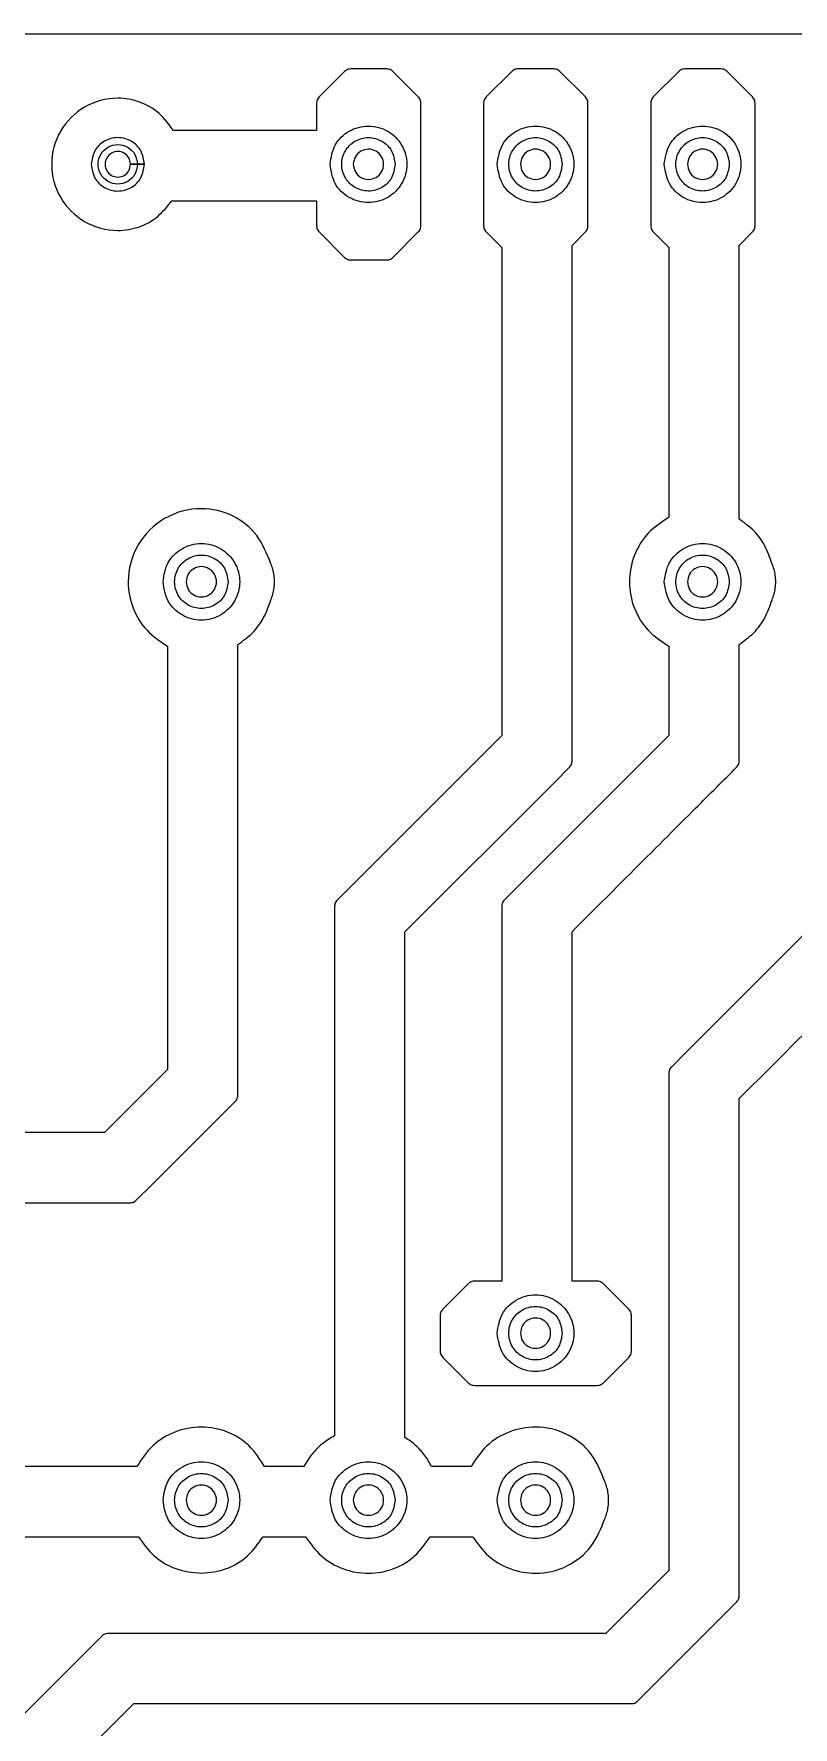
# Model space of a CAD drawing. Extents: x 3 to 107, y 3 to 87.
# Drawn here: x 82.5 to 94.04, y 34.76 to 60.51 of the extents above; entities that cross this region are included whole.
import ezdxf

# ---------------------------------------------------------------- set-up
doc = ezdxf.new("R2010")
doc.units = 0
doc.layers.add('ScottBernardi_VCdelay_PCB', color=7, linetype='CONTINUOUS')

msp = doc.modelspace()

# ---------------------------------------------------------------- linework, layer by layer
at = {"layer": 'ScottBernardi_VCdelay_PCB', "color": 7}
for points in [[(76.915786, 59.555239), (76.712939, 59.757733), (76.712939, 60.514089), (94.694375, 60.514089), (94.694375, 59.790542), (94.458719, 59.555239)], [(87.225011, 59.941883), (86.838014, 59.555239)], [(87.865656, 59.980689), (87.31885, 59.980689)], [(88.346139, 59.555239), (87.959494, 59.941883)], [(89.765717, 59.941883), (89.378367, 59.555239)], [(90.406008, 59.980689), (89.859203, 59.980689)], [(90.886492, 59.555239), (90.499142, 59.941883)], [(92.305364, 59.941883), (91.918719, 59.555239)], [(92.946361, 59.980689), (92.399203, 59.980689)], [(93.426844, 59.555239), (93.039494, 59.941883)], [(86.799561, 59.4614), (86.799561, 59.042653), (84.621864, 59.042653)], [(88.384944, 57.593794), (88.384944, 59.4614)], [(89.339561, 59.4614), (89.339561, 57.593794)], [(90.925297, 57.593794), (90.925297, 59.4614)], [(91.879914, 59.4614), (91.879914, 57.593794)], [(93.465297, 57.593794), (93.465297, 59.4614)], [(84.183714, 58.529714), (83.972047, 58.529714), (84.183714, 58.529714)], [(84.597875, 57.974089), (86.799561, 57.974089), (86.799561, 57.593794)], [(86.838014, 57.500308), (87.225011, 57.113311)], [(89.378367, 57.500308), (89.614022, 57.264653), (89.614022, 49.839739), (87.113181, 47.338544)], [(87.959494, 57.113311), (88.346139, 57.500308)], [(90.683292, 49.452036), (90.683292, 57.297108), (90.886492, 57.500308)], [(91.918719, 57.500308), (92.154375, 57.264653), (92.154375, 53.160083)], [(93.223292, 53.133272), (93.223292, 57.296756), (93.426844, 57.500308)], [(87.31885, 57.074506), (87.865656, 57.074506)], [(94.694375, 53.595058), (94.694375, 47.299739), (92.428483, 45.0342), (92.192828, 44.798544)], [(84.534375, 51.198992), (84.534375, 44.760092), (83.577289, 43.803006), (78.552322, 43.803006)], [(85.602939, 44.372036), (85.602939, 51.22545)], [(92.154375, 51.198992), (92.154375, 49.839739), (89.652828, 47.338544)], [(93.223292, 49.452036), (93.223292, 51.225803)], [(88.142939, 39.163625), (88.142939, 46.857356), (90.408831, 49.122894), (90.644486, 49.35855)], [(93.1545, 49.328564), (93.184486, 49.35855)], [(87.074375, 47.245058), (87.074375, 39.190083)], [(89.614022, 47.245058), (89.614022, 41.540994), (89.198803, 41.540994)], [(91.066408, 41.540994), (90.683292, 41.540994), (90.683292, 46.857003)], [(92.154375, 44.705058), (92.154375, 37.139739), (91.197289, 36.183006), (83.631969, 36.183006)], [(93.223292, 36.752036), (93.223292, 44.317356)], [(84.058831, 42.772894), (84.294486, 43.00855), (85.564486, 44.278197)], [(75.645433, 39.235592), (75.543481, 39.337544), (78.940025, 42.734089), (83.965344, 42.734089), (83.965344, 42.734089)], [(89.105317, 41.502189), (88.717967, 41.115544)], [(91.546892, 41.115544), (91.159542, 41.502189)], [(88.679161, 41.022058), (88.679161, 40.4749)], [(91.585697, 40.4749), (91.585697, 41.022058)], [(88.717967, 40.381061), (89.105317, 39.994417)], [(91.159542, 39.994417), (91.546892, 40.381061)], [(89.198803, 39.955258), (91.066408, 39.955258)], [(84.067297, 38.722653), (80.928633, 38.722653)], [(86.607297, 38.722653), (86.008986, 38.722653)], [(89.147297, 38.722653), (88.548986, 38.722653)], [(80.906056, 37.654089), (84.089875, 37.654089)], [(85.986056, 37.654089), (86.629875, 37.654089)], [(88.526056, 37.654089), (89.170228, 37.654089)], [(91.678831, 35.152894), (93.184486, 36.65855)], [(83.538483, 36.1442), (82.032828, 34.638544)], [(83.063292, 20.242036), (83.063292, 34.157003), (84.020378, 35.114442), (91.584992, 35.114442)]]:
    msp.add_lwpolyline(points, dxfattribs=at)
for points, knots in [([(87.31885, 59.980689), (87.307238, 59.979795), (87.284135, 59.978016), (87.251335, 59.964578), (87.233806, 59.949466), (87.225011, 59.941883)], [0, 0, 0, 0, 0.034811, 0.069261, 0.103952, 0.103952, 0.103952, 0.103952]), ([(87.959494, 59.941883), (87.950699, 59.949466), (87.93317, 59.964578), (87.900371, 59.978016), (87.877267, 59.979795), (87.865656, 59.980689)], [0, 0, 0, 0, 0.03469, 0.06914, 0.103952, 0.103952, 0.103952, 0.103952]), ([(89.859203, 59.980689), (89.84762, 59.979799), (89.824596, 59.978029), (89.791928, 59.964551), (89.774481, 59.949463), (89.765717, 59.941883)], [0, 0, 0, 0, 0.034721, 0.069014, 0.103632, 0.103632, 0.103632, 0.103632]), ([(90.499142, 59.941883), (90.490381, 59.94946), (90.47296, 59.964527), (90.440421, 59.978011), (90.417509, 59.979794), (90.406008, 59.980689)], [0, 0, 0, 0, 0.034608, 0.068816, 0.103291, 0.103291, 0.103291, 0.103291]), ([(92.399203, 59.980689), (92.387638, 59.979801), (92.364626, 59.978033), (92.331927, 59.964454), (92.314272, 59.949453), (92.305364, 59.941883)], [0, 0, 0, 0, 0.034656, 0.068961, 0.1039, 0.1039, 0.1039, 0.1039]), ([(93.039494, 59.941883), (93.030733, 59.94946), (93.013312, 59.964527), (92.980774, 59.978011), (92.957862, 59.979794), (92.946361, 59.980689)], [0, 0, 0, 0, 0.034608, 0.068816, 0.103291, 0.103291, 0.103291, 0.103291]), ([(84.621864, 59.042653), (84.556015, 59.134127), (84.424386, 59.316978), (84.122433, 59.493105), (83.719286, 59.567267), (83.250984, 59.440221), (82.867203, 59.056023), (82.724075, 58.529677), (82.867232, 58.003331), (83.250901, 57.618925), (83.714031, 57.493344), (84.106668, 57.562042), (84.39849, 57.721526), (84.53147, 57.889973), (84.597875, 57.974089)], [0, 0, 0, 0, 0.335143, 0.66993, 1.018346, 1.543774, 2.054097, 2.579525, 3.105041, 3.615484, 4.140936, 4.473554, 4.793248, 5.112124, 5.112124, 5.112124, 5.112124]), ([(86.838014, 59.555239), (86.830529, 59.546378), (86.815629, 59.528739), (86.802224, 59.496032), (86.800452, 59.472987), (86.799561, 59.4614)], [0, 0, 0, 0, 0.034664, 0.069007, 0.103739, 0.103739, 0.103739, 0.103739]), ([(88.384944, 59.4614), (88.384053, 59.472988), (88.38228, 59.496046), (88.368771, 59.528795), (88.353715, 59.546387), (88.346139, 59.555239)], [0, 0, 0, 0, 0.034734, 0.069111, 0.103926, 0.103926, 0.103926, 0.103926]), ([(89.378367, 59.555239), (89.370791, 59.546387), (89.355734, 59.528795), (89.342225, 59.496046), (89.340452, 59.472988), (89.339561, 59.4614)], [0, 0, 0, 0, 0.034815, 0.069192, 0.103926, 0.103926, 0.103926, 0.103926]), ([(90.925297, 59.4614), (90.924383, 59.472992), (90.922562, 59.496064), (90.908944, 59.52873), (90.893998, 59.546376), (90.886492, 59.555239)], [0, 0, 0, 0, 0.034744, 0.069151, 0.103871, 0.103871, 0.103871, 0.103871]), ([(91.918719, 59.555239), (91.911144, 59.546387), (91.896087, 59.528795), (91.882578, 59.496046), (91.880805, 59.472988), (91.879914, 59.4614)], [0, 0, 0, 0, 0.034815, 0.069192, 0.103926, 0.103926, 0.103926, 0.103926]), ([(93.465297, 59.4614), (93.464406, 59.472987), (93.462634, 59.496032), (93.449229, 59.528739), (93.434329, 59.546378), (93.426844, 59.555239)], [0, 0, 0, 0, 0.034732, 0.069075, 0.103739, 0.103739, 0.103739, 0.103739]), ([(87.004878, 58.529714), (87.020962, 58.427029), (87.052671, 58.224582), (87.284544, 58.001688), (87.587163, 57.918615), (87.892992, 58.00171), (88.115624, 58.224528), (88.1988, 58.529636), (88.115588, 58.834705), (87.892959, 59.057374), (87.587163, 59.140459), (87.284577, 59.057396), (87.052714, 58.834653), (87.020973, 58.632315), (87.004878, 58.529714)], [0, 0, 0, 0, 0.304625, 0.600576, 0.905137, 1.209786, 1.505857, 1.810506, 2.114915, 2.410922, 2.715567, 3.020124, 3.316011, 3.620396, 3.620396, 3.620396, 3.620396]), ([(89.544878, 58.529714), (89.560962, 58.427029), (89.592671, 58.224582), (89.824545, 58.001689), (90.127129, 57.918619), (90.432908, 58.001689), (90.655378, 58.224581), (90.738397, 58.529636), (90.655343, 58.834652), (90.432874, 59.057395), (90.127129, 59.140455), (89.824578, 59.057395), (89.592714, 58.834653), (89.560973, 58.632315), (89.544878, 58.529714)], [0, 0, 0, 0, 0.304625, 0.600576, 0.905137, 1.209697, 1.505649, 1.810273, 2.114659, 2.410545, 2.715102, 3.01966, 3.315546, 3.619931, 3.619931, 3.619931, 3.619931]), ([(92.084878, 58.529714), (92.10099, 58.427025), (92.132756, 58.22456), (92.364657, 58.001753), (92.667172, 57.918605), (92.97291, 58.001696), (93.195378, 58.22458), (93.278397, 58.529636), (93.195342, 58.834654), (92.972876, 59.057388), (92.667173, 59.140468), (92.364689, 59.05733), (92.132799, 58.834674), (92.101001, 58.632318), (92.084878, 58.529714)], [0, 0, 0, 0, 0.304645, 0.600652, 0.905061, 1.209622, 1.505573, 1.810198, 2.114583, 2.41047, 2.715027, 3.019433, 3.315375, 3.619781, 3.619781, 3.619781, 3.619781]), ([(84.183714, 58.529714), (84.172504, 58.601173), (84.150399, 58.742081), (83.988914, 58.89713), (83.777744, 58.954836), (83.566612, 58.897094), (83.40528, 58.742048), (83.383181, 58.601168), (83.371972, 58.529714)], [0, 0, 0, 0, 0.211977, 0.417996, 0.630209, 0.842183, 1.048137, 1.260111, 1.260111, 1.260111, 1.260111]), ([(84.077881, 58.529714), (84.06959, 58.582557), (84.053244, 58.686744), (83.933708, 58.801296), (83.777977, 58.843916), (83.620619, 58.801318), (83.506077, 58.68669), (83.463467, 58.529636), (83.506042, 58.372544), (83.620585, 58.257766), (83.777977, 58.215157), (83.933741, 58.257787), (84.053287, 58.372491), (84.069601, 58.476787), (84.077881, 58.529714)], [0, 0, 0, 0, 0.156751, 0.309055, 0.465871, 0.622598, 0.774782, 0.931509, 1.088476, 1.240725, 1.397456, 1.554275, 1.706643, 1.863634, 1.863634, 1.863634, 1.863634]), ([(84.077881, 58.529714), (84.06959, 58.582557), (84.053244, 58.686744), (83.933708, 58.801296), (83.777977, 58.843916), (83.620619, 58.801318), (83.506077, 58.68669), (83.463467, 58.529636), (83.506042, 58.372544), (83.620585, 58.257766), (83.777977, 58.215157), (83.933741, 58.257787), (84.053287, 58.372491), (84.069601, 58.476787), (84.077881, 58.529714)], [0, 0, 0, 0, 0.156751, 0.309055, 0.465871, 0.622598, 0.774782, 0.931509, 1.088476, 1.240725, 1.397456, 1.554275, 1.706643, 1.863634, 1.863634, 1.863634, 1.863634]), ([(87.994419, 58.529714), (87.98321, 58.60135), (87.961115, 58.742549), (87.799155, 58.89785), (87.588119, 58.955535), (87.374897, 58.897815), (87.219629, 58.742517), (87.161796, 58.52968), (87.219651, 58.316827), (87.374844, 58.161368), (87.588119, 58.10349), (87.799208, 58.161332), (87.961099, 58.316793), (87.983205, 58.458053), (87.994419, 58.529714)], [0, 0, 0, 0, 0.212483, 0.418817, 0.631365, 0.843673, 1.049942, 1.262422, 1.47499, 1.681379, 1.893711, 2.106283, 2.312736, 2.525308, 2.525308, 2.525308, 2.525308]), ([(87.357656, 58.529714), (87.364026, 58.5702), (87.376591, 58.650059), (87.468103, 58.737929), (87.587532, 58.77077), (87.708261, 58.737965), (87.79621, 58.650092), (87.829085, 58.529636), (87.796245, 58.409141), (87.708295, 58.321119), (87.587532, 58.288304), (87.468071, 58.321154), (87.376548, 58.409175), (87.364014, 58.489144), (87.357656, 58.529714)], [0, 0, 0, 0, 0.120121, 0.236938, 0.357059, 0.477419, 0.594301, 0.714426, 0.83479, 0.951736, 1.0721, 1.192224, 1.309106, 1.429467, 1.429467, 1.429467, 1.429467]), ([(90.534067, 58.529714), (90.522887, 58.601343), (90.500855, 58.742494), (90.339073, 58.897878), (90.12804, 58.955517), (89.914789, 58.897878), (89.75953, 58.742496), (89.701845, 58.52968), (89.759551, 58.316849), (89.914736, 58.161304), (90.12804, 58.103508), (90.339125, 58.161305), (90.500839, 58.316848), (90.522882, 58.45806), (90.534067, 58.529714)], [0, 0, 0, 0, 0.21246, 0.418673, 0.631132, 0.843592, 1.049805, 1.262265, 1.474813, 1.681146, 1.89363, 2.106113, 2.312447, 2.524995, 2.524995, 2.524995, 2.524995]), ([(89.897656, 58.529714), (89.904026, 58.5702), (89.91659, 58.65006), (90.008104, 58.737928), (90.127498, 58.770766), (90.248177, 58.737986), (90.335965, 58.650039), (90.368682, 58.529636), (90.336, 58.409194), (90.24821, 58.321098), (90.127498, 58.288308), (90.008072, 58.321155), (89.916548, 58.409175), (89.904014, 58.489143), (89.897656, 58.529714)], [0, 0, 0, 0, 0.120121, 0.236938, 0.357059, 0.477331, 0.594093, 0.714193, 0.834533, 0.95136, 1.071635, 1.19176, 1.308642, 1.429002, 1.429002, 1.429002, 1.429002]), ([(93.074067, 58.529714), (93.062887, 58.601343), (93.040855, 58.742494), (92.879073, 58.897878), (92.66804, 58.955517), (92.454789, 58.897878), (92.29953, 58.742496), (92.241845, 58.52968), (92.299551, 58.316849), (92.454736, 58.161304), (92.66804, 58.103508), (92.879125, 58.161305), (93.040839, 58.316848), (93.062882, 58.45806), (93.074067, 58.529714)], [0, 0, 0, 0, 0.21246, 0.418673, 0.631132, 0.843592, 1.049805, 1.262265, 1.474813, 1.681146, 1.89363, 2.106113, 2.312447, 2.524995, 2.524995, 2.524995, 2.524995]), ([(92.437656, 58.529714), (92.443998, 58.570198), (92.456506, 58.65004), (92.547991, 58.737985), (92.667411, 58.770766), (92.788066, 58.737928), (92.875866, 58.650059), (92.90873, 58.529636), (92.875902, 58.409174), (92.788099, 58.321156), (92.667411, 58.288308), (92.547959, 58.321098), (92.456463, 58.409195), (92.443986, 58.489146), (92.437656, 58.529714)], [0, 0, 0, 0, 0.1201, 0.236862, 0.357134, 0.477255, 0.594072, 0.714193, 0.834554, 0.951436, 1.07156, 1.191836, 1.308662, 1.429002, 1.429002, 1.429002, 1.429002]), ([(83.371972, 58.529714), (83.383186, 58.458235), (83.405296, 58.317294), (83.566559, 58.162089), (83.777744, 58.104189), (83.988966, 58.162053), (84.150383, 58.317261), (84.172499, 58.45823), (84.183714, 58.529714)], [0, 0, 0, 0, 0.212062, 0.418137, 0.630134, 0.842371, 1.04851, 1.260576, 1.260576, 1.260576, 1.260576]), ([(83.972047, 58.529714), (83.966691, 58.495464), (83.956133, 58.427956), (83.878765, 58.353663), (83.777924, 58.326029), (83.676056, 58.353699), (83.601973, 58.427987), (83.574325, 58.52967), (83.60203, 58.63133), (83.676036, 58.70563), (83.777923, 58.733448), (83.878785, 58.705665), (83.956075, 58.631365), (83.966675, 58.563905), (83.972047, 58.529714)], [0, 0, 0, 0, 0.101593, 0.200247, 0.30184, 0.403194, 0.501782, 0.603372, 0.704811, 0.803455, 0.904829, 1.006443, 1.105152, 1.206594, 1.206594, 1.206594, 1.206594]), ([(86.799561, 57.593794), (86.800451, 57.582212), (86.802219, 57.559201), (86.815594, 57.526577), (86.830525, 57.509082), (86.838014, 57.500308)], [0, 0, 0, 0, 0.034719, 0.068977, 0.103444, 0.103444, 0.103444, 0.103444]), ([(88.346139, 57.500308), (88.353718, 57.509073), (88.368806, 57.52652), (88.382285, 57.559188), (88.384054, 57.582211), (88.384944, 57.593794)], [0, 0, 0, 0, 0.034618, 0.068911, 0.103632, 0.103632, 0.103632, 0.103632]), ([(89.339561, 57.593794), (89.340451, 57.582211), (89.342221, 57.559188), (89.355699, 57.52652), (89.370787, 57.509073), (89.378367, 57.500308)], [0, 0, 0, 0, 0.034721, 0.069014, 0.103632, 0.103632, 0.103632, 0.103632]), ([(90.886492, 57.500308), (90.894002, 57.509084), (90.908979, 57.526585), (90.922567, 57.55917), (90.924384, 57.582207), (90.925297, 57.593794)], [0, 0, 0, 0, 0.034522, 0.068845, 0.103576, 0.103576, 0.103576, 0.103576]), ([(91.879914, 57.593794), (91.880804, 57.582211), (91.882574, 57.559188), (91.896052, 57.52652), (91.91114, 57.509073), (91.918719, 57.500308)], [0, 0, 0, 0, 0.034721, 0.069014, 0.103632, 0.103632, 0.103632, 0.103632]), ([(93.426844, 57.500308), (93.434333, 57.509082), (93.449264, 57.526577), (93.462639, 57.559201), (93.464407, 57.582212), (93.465297, 57.593794)], [0, 0, 0, 0, 0.034467, 0.068725, 0.103444, 0.103444, 0.103444, 0.103444]), ([(87.225011, 57.113311), (87.233817, 57.105798), (87.251401, 57.090796), (87.284117, 57.077249), (87.307234, 57.075423), (87.31885, 57.074506)], [0, 0, 0, 0, 0.034595, 0.069075, 0.103896, 0.103896, 0.103896, 0.103896]), ([(87.865656, 57.074506), (87.877271, 57.075423), (87.900388, 57.077249), (87.933105, 57.090796), (87.950688, 57.105798), (87.959494, 57.113311)], [0, 0, 0, 0, 0.034822, 0.069301, 0.103896, 0.103896, 0.103896, 0.103896]), ([(86.103883, 52.454528), (86.044373, 52.605454), (85.926371, 52.904722), (85.532507, 53.21618), (85.017398, 53.336959), (84.465368, 53.186416), (84.040761, 52.762202), (83.898185, 52.235904), (83.987671, 51.773567), (84.201302, 51.419742), (84.423394, 51.272547), (84.534375, 51.198992)], [0, 0, 0, 0, 0.479752, 0.951287, 1.439396, 2.020426, 2.584888, 3.165918, 3.575861, 3.971733, 4.367147, 4.367147, 4.367147, 4.367147]), ([(92.154375, 53.160083), (92.043462, 53.086499), (91.821482, 52.939229), (91.607771, 52.585906), (91.529236, 52.179633), (91.607749, 51.773328), (91.821452, 51.419868), (92.043459, 51.272578), (92.154375, 51.198992)], [0, 0, 0, 0, 0.395282, 0.791119, 1.200832, 1.61079, 2.006703, 2.401994, 2.401994, 2.401994, 2.401994]), ([(93.723883, 52.454528), (93.692117, 52.546698), (93.629175, 52.729328), (93.454886, 52.965404), (93.300348, 53.077419), (93.223292, 53.133272)], [0, 0, 0, 0, 0.291435, 0.57746, 0.861911, 0.861911, 0.861911, 0.861911]), ([(84.464878, 52.179714), (84.480962, 52.077029), (84.512671, 51.874582), (84.744545, 51.651689), (85.047129, 51.568619), (85.352908, 51.651689), (85.575378, 51.874581), (85.658397, 52.179636), (85.575343, 52.484652), (85.352874, 52.707395), (85.047129, 52.790455), (84.744578, 52.707395), (84.512714, 52.484653), (84.480973, 52.282315), (84.464878, 52.179714)], [0, 0, 0, 0, 0.304625, 0.600576, 0.905137, 1.209697, 1.505649, 1.810273, 2.114659, 2.410545, 2.715102, 3.01966, 3.315546, 3.619931, 3.619931, 3.619931, 3.619931]), ([(85.454067, 52.179714), (85.442887, 52.251343), (85.420855, 52.392494), (85.259073, 52.547878), (85.04804, 52.605517), (84.834789, 52.547878), (84.67953, 52.392496), (84.621845, 52.17968), (84.679551, 51.966849), (84.834736, 51.811304), (85.04804, 51.753508), (85.259125, 51.811305), (85.420839, 51.966848), (85.442882, 52.10806), (85.454067, 52.179714)], [0, 0, 0, 0, 0.21246, 0.418673, 0.631132, 0.843592, 1.049805, 1.262265, 1.474813, 1.681146, 1.89363, 2.106113, 2.312447, 2.524995, 2.524995, 2.524995, 2.524995]), ([(85.454067, 52.179714), (85.442887, 52.251343), (85.420855, 52.392494), (85.259073, 52.547878), (85.04804, 52.605517), (84.834789, 52.547878), (84.67953, 52.392496), (84.621845, 52.17968), (84.679551, 51.966849), (84.834736, 51.811304), (85.04804, 51.753508), (85.259125, 51.811305), (85.420839, 51.966848), (85.442882, 52.10806), (85.454067, 52.179714)], [0, 0, 0, 0, 0.21246, 0.418673, 0.631132, 0.843592, 1.049805, 1.262265, 1.474813, 1.681146, 1.89363, 2.106113, 2.312447, 2.524995, 2.524995, 2.524995, 2.524995]), ([(92.084878, 52.179714), (92.10099, 52.077025), (92.132756, 51.87456), (92.364657, 51.651753), (92.667172, 51.568605), (92.97291, 51.651696), (93.195378, 51.87458), (93.278397, 52.179636), (93.195342, 52.484654), (92.972876, 52.707388), (92.667173, 52.790468), (92.364689, 52.70733), (92.132799, 52.484674), (92.101001, 52.282318), (92.084878, 52.179714)], [0, 0, 0, 0, 0.304645, 0.600652, 0.905061, 1.209622, 1.505573, 1.810198, 2.114583, 2.41047, 2.715027, 3.019433, 3.315375, 3.619781, 3.619781, 3.619781, 3.619781]), ([(93.074067, 52.179714), (93.062887, 52.251343), (93.040855, 52.392494), (92.879073, 52.547878), (92.66804, 52.605517), (92.454789, 52.547878), (92.29953, 52.392496), (92.241845, 52.17968), (92.299551, 51.966849), (92.454736, 51.811304), (92.66804, 51.753508), (92.879125, 51.811305), (93.040839, 51.966848), (93.062882, 52.10806), (93.074067, 52.179714)], [0, 0, 0, 0, 0.21246, 0.418673, 0.631132, 0.843592, 1.049805, 1.262265, 1.474813, 1.681146, 1.89363, 2.106113, 2.312447, 2.524995, 2.524995, 2.524995, 2.524995]), ([(93.074067, 52.179714), (93.062887, 52.251343), (93.040855, 52.392494), (92.879073, 52.547878), (92.66804, 52.605517), (92.454789, 52.547878), (92.29953, 52.392496), (92.241845, 52.17968), (92.299551, 51.966849), (92.454736, 51.811304), (92.66804, 51.753508), (92.879125, 51.811305), (93.040839, 51.966848), (93.062882, 52.10806), (93.074067, 52.179714)], [0, 0, 0, 0, 0.21246, 0.418673, 0.631132, 0.843592, 1.049805, 1.262265, 1.474813, 1.681146, 1.89363, 2.106113, 2.312447, 2.524995, 2.524995, 2.524995, 2.524995]), ([(84.817656, 52.179714), (84.824026, 52.220201), (84.836591, 52.300062), (84.928102, 52.387921), (85.047455, 52.420779), (85.168068, 52.387921), (85.255866, 52.300061), (85.288731, 52.179636), (85.255901, 52.059173), (85.168101, 51.971163), (85.047454, 51.938295), (84.92807, 51.971162), (84.836548, 52.059173), (84.824014, 52.139143), (84.817656, 52.179714)], [0, 0, 0, 0, 0.120121, 0.236938, 0.357059, 0.47718, 0.593997, 0.714118, 0.834478, 0.95136, 1.071485, 1.191609, 1.308491, 1.428851, 1.428851, 1.428851, 1.428851]), ([(86.103883, 51.904547), (86.114857, 51.933379), (86.136979, 51.991497), (86.155247, 52.084289), (86.161839, 52.179658), (86.155233, 52.275019), (86.137004, 52.367705), (86.11486, 52.425753), (86.103883, 52.454528)], [0, 0, 0, 0, 0.092412, 0.18628, 0.282452, 0.378455, 0.47231, 0.564562, 0.564562, 0.564562, 0.564562]), ([(92.437656, 52.179714), (92.443998, 52.220198), (92.456506, 52.30004), (92.547991, 52.387985), (92.667411, 52.420766), (92.788066, 52.387928), (92.875866, 52.300059), (92.90873, 52.179636), (92.875902, 52.059174), (92.788099, 51.971156), (92.667411, 51.938308), (92.547959, 51.971098), (92.456463, 52.059195), (92.443986, 52.139146), (92.437656, 52.179714)], [0, 0, 0, 0, 0.1201, 0.236862, 0.357134, 0.477255, 0.594072, 0.714193, 0.834554, 0.951436, 1.07156, 1.191836, 1.308662, 1.429002, 1.429002, 1.429002, 1.429002]), ([(93.723883, 51.904547), (93.734786, 51.933385), (93.756772, 51.991537), (93.775174, 52.084278), (93.781876, 52.179658), (93.77516, 52.27503), (93.756797, 52.367665), (93.734789, 52.425747), (93.723883, 52.454528)], [0, 0, 0, 0, 0.092361, 0.186244, 0.282422, 0.37843, 0.472301, 0.564501, 0.564501, 0.564501, 0.564501]), ([(85.602939, 51.22545), (85.680079, 51.281384), (85.834726, 51.393517), (86.009154, 51.629693), (86.072114, 51.81237), (86.103883, 51.904547)], [0, 0, 0, 0, 0.284801, 0.570954, 0.862405, 0.862405, 0.862405, 0.862405]), ([(93.223292, 51.225803), (93.300339, 51.281717), (93.454817, 51.393824), (93.629182, 51.62981), (93.69212, 51.812399), (93.723883, 51.904547)], [0, 0, 0, 0, 0.28455, 0.570512, 0.861874, 0.861874, 0.861874, 0.861874]), ([(90.644486, 49.35855), (90.652066, 49.367315), (90.667153, 49.384762), (90.680632, 49.417429), (90.682401, 49.440453), (90.683292, 49.452036)], [0, 0, 0, 0, 0.034618, 0.068911, 0.103632, 0.103632, 0.103632, 0.103632]), ([(90.683292, 46.857003), (90.95602, 47.129778), (91.568354, 47.742218), (92.391981, 48.566181), (92.943074, 49.117175), (93.1545, 49.328564)], [0, 0, 0, 0, 1.157187, 2.59814, 3.495066, 3.495066, 3.495066, 3.495066]), ([(93.184486, 49.35855), (93.192066, 49.367315), (93.207153, 49.384762), (93.220632, 49.417429), (93.222401, 49.440453), (93.223292, 49.452036)], [0, 0, 0, 0, 0.034618, 0.068911, 0.103632, 0.103632, 0.103632, 0.103632]), ([(87.113181, 47.338544), (87.105601, 47.32978), (87.090513, 47.312333), (87.077035, 47.279665), (87.075265, 47.256642), (87.074375, 47.245058)], [0, 0, 0, 0, 0.034618, 0.068911, 0.103632, 0.103632, 0.103632, 0.103632]), ([(89.652828, 47.338544), (89.645248, 47.32978), (89.63016, 47.312333), (89.616682, 47.279665), (89.614912, 47.256642), (89.614022, 47.245058)], [0, 0, 0, 0, 0.034618, 0.068911, 0.103632, 0.103632, 0.103632, 0.103632]), ([(93.223292, 44.317356), (93.524053, 44.616014), (94.185703, 45.273039), (95.003244, 46.12333), (95.571697, 46.638544), (95.746894, 46.844831), (95.760284, 46.87744), (95.76205, 46.900453), (95.762939, 46.912036)], [0, 0, 0, 0, 1.271612, 2.797442, 3.537223, 3.57169, 3.605948, 3.640667, 3.640667, 3.640667, 3.640667]), ([(92.192828, 44.798544), (92.185339, 44.789744), (92.170404, 44.772193), (92.157065, 44.739566), (92.155274, 44.716587), (92.154375, 44.705058)], [0, 0, 0, 0, 0.034529, 0.06886, 0.103423, 0.103423, 0.103423, 0.103423]), ([(85.564486, 44.278197), (85.571971, 44.287058), (85.586871, 44.304697), (85.600276, 44.337404), (85.602048, 44.360449), (85.602939, 44.372036)], [0, 0, 0, 0, 0.034664, 0.069007, 0.103739, 0.103739, 0.103739, 0.103739]), ([(83.965344, 42.734089), (83.976874, 42.734988), (83.999866, 42.73678), (84.032536, 42.750223), (84.050039, 42.765314), (84.058831, 42.772894)], [0, 0, 0, 0, 0.034565, 0.068931, 0.103611, 0.103611, 0.103611, 0.103611]), ([(89.198803, 41.540994), (89.187216, 41.540081), (89.164178, 41.538264), (89.131594, 41.524677), (89.114093, 41.509699), (89.105317, 41.502189)], [0, 0, 0, 0, 0.034731, 0.069054, 0.103576, 0.103576, 0.103576, 0.103576]), ([(91.159542, 41.502189), (91.150769, 41.509697), (91.133294, 41.524653), (91.100839, 41.538245), (91.077913, 41.540076), (91.066408, 41.540994)], [0, 0, 0, 0, 0.034512, 0.068751, 0.103235, 0.103235, 0.103235, 0.103235]), ([(89.544878, 40.749714), (89.56094, 40.646995), (89.592596, 40.444561), (89.824618, 40.221835), (90.12713, 40.13907), (90.432831, 40.221835), (90.65547, 40.444559), (90.738366, 40.74967), (90.655413, 41.054758), (90.432851, 41.277494), (90.12713, 41.360406), (89.824598, 41.277494), (89.592655, 41.05476), (89.560957, 40.852374), (89.544878, 40.749714)], [0, 0, 0, 0, 0.304688, 0.600464, 0.90498, 1.209496, 1.505272, 1.80996, 2.114496, 2.410327, 2.714864, 3.019401, 3.315232, 3.619768, 3.619768, 3.619768, 3.619768]), ([(88.717967, 41.115544), (88.710462, 41.106685), (88.695537, 41.089065), (88.681915, 41.056528), (88.680081, 41.033568), (88.679161, 41.022058)], [0, 0, 0, 0, 0.034709, 0.069032, 0.10353, 0.10353, 0.10353, 0.10353]), ([(90.534067, 40.749714), (90.52287, 40.821284), (90.500796, 40.962387), (90.339093, 41.117779), (90.12804, 41.175566), (89.914767, 41.117779), (89.759595, 40.962386), (89.701836, 40.74967), (89.759538, 40.536932), (89.914787, 40.38155), (90.128041, 40.323911), (90.339073, 40.38155), (90.500855, 40.536933), (90.522887, 40.678085), (90.534067, 40.749714)], [0, 0, 0, 0, 0.212308, 0.418577, 0.631057, 0.843537, 1.049806, 1.262114, 1.474574, 1.680787, 1.893247, 2.105706, 2.311919, 2.524379, 2.524379, 2.524379, 2.524379]), ([(89.897656, 40.749714), (89.904009, 40.790259), (89.916532, 40.870167), (90.008124, 40.958027), (90.127499, 40.990717), (90.248155, 40.958085), (90.336028, 40.870147), (90.368665, 40.749714), (90.336028, 40.629281), (90.248155, 40.541343), (90.127499, 40.508711), (90.008124, 40.5414), (89.916532, 40.629261), (89.904009, 40.709168), (89.897656, 40.749714)], [0, 0, 0, 0, 0.120272, 0.237034, 0.357134, 0.477386, 0.594092, 0.714344, 0.834596, 0.951302, 1.071554, 1.191654, 1.308416, 1.428688, 1.428688, 1.428688, 1.428688]), ([(91.585697, 41.022058), (91.584801, 41.033564), (91.583014, 41.05651), (91.569501, 41.08913), (91.554465, 41.106696), (91.546892, 41.115544)], [0, 0, 0, 0, 0.034487, 0.06878, 0.103585, 0.103585, 0.103585, 0.103585]), ([(88.679161, 40.4749), (88.680076, 40.463308), (88.681896, 40.440236), (88.695514, 40.40757), (88.71046, 40.389924), (88.717967, 40.381061)], [0, 0, 0, 0, 0.034744, 0.069151, 0.103871, 0.103871, 0.103871, 0.103871]), ([(91.546892, 40.381061), (91.554468, 40.389913), (91.569524, 40.407505), (91.583033, 40.440254), (91.584806, 40.463312), (91.585697, 40.4749)], [0, 0, 0, 0, 0.034815, 0.069192, 0.103926, 0.103926, 0.103926, 0.103926]), ([(89.105317, 39.994417), (89.114083, 39.986815), (89.131537, 39.971682), (89.164164, 39.95799), (89.187215, 39.956172), (89.198803, 39.955258)], [0, 0, 0, 0, 0.034674, 0.069032, 0.103765, 0.103765, 0.103765, 0.103765]), ([(91.066408, 39.955258), (91.077914, 39.956177), (91.100853, 39.958009), (91.133351, 39.971705), (91.150779, 39.986818), (91.159542, 39.994417)], [0, 0, 0, 0, 0.034487, 0.06876, 0.103424, 0.103424, 0.103424, 0.103424]), ([(86.008986, 38.722653), (85.937419, 38.833239), (85.794643, 39.053861), (85.448743, 39.269999), (85.04584, 39.348091), (84.641322, 39.26957), (84.287849, 39.055846), (84.140781, 38.833666), (84.067297, 38.722653)], [0, 0, 0, 0, 0.391312, 0.780673, 1.185443, 1.59539, 1.991275, 2.38661, 2.38661, 2.38661, 2.38661]), ([(87.074375, 39.190083), (87.01045, 39.151459), (86.882938, 39.074415), (86.723074, 38.914282), (86.645978, 38.786675), (86.607297, 38.722653)], [0, 0, 0, 0, 0.223555, 0.445927, 0.669833, 0.669833, 0.669833, 0.669833]), ([(88.548986, 38.722653), (88.514692, 38.781307), (88.446476, 38.897977), (88.308828, 39.048873), (88.198232, 39.125376), (88.142939, 39.163625)], [0, 0, 0, 0, 0.203519, 0.404829, 0.606105, 0.606105, 0.606105, 0.606105]), ([(91.184236, 38.484175), (91.124555, 38.635179), (91.006255, 38.934498), (90.612811, 39.246155), (90.153567, 39.353579), (89.721519, 39.269514), (89.368075, 39.055792), (89.220865, 38.833661), (89.147297, 38.722653)], [0, 0, 0, 0, 0.480155, 0.951759, 1.439807, 1.849523, 2.245407, 2.640886, 2.640886, 2.640886, 2.640886]), ([(84.464878, 38.209361), (84.480973, 38.10676), (84.512714, 37.904422), (84.744578, 37.68168), (85.04713, 37.59862), (85.352872, 37.68168), (85.57535, 37.904425), (85.658384, 38.209483), (85.575443, 38.514603), (85.352886, 38.737485), (85.04713, 38.820408), (84.744565, 38.737485), (84.512612, 38.5146), (84.480945, 38.312105), (84.464878, 38.209361)], [0, 0, 0, 0, 0.304385, 0.600272, 0.904829, 1.209386, 1.505273, 1.809658, 2.114434, 2.41033, 2.71487, 3.01941, 3.315306, 3.620082, 3.620082, 3.620082, 3.620082]), ([(87.004878, 38.209361), (87.020973, 38.10676), (87.052714, 37.904422), (87.284577, 37.681679), (87.587164, 37.598616), (87.892957, 37.6817), (88.115595, 37.904372), (88.198786, 38.209483), (88.115688, 38.514656), (87.892971, 38.737464), (87.587163, 38.820412), (87.284564, 38.737486), (87.052612, 38.5146), (87.020945, 38.312105), (87.004878, 38.209361)], [0, 0, 0, 0, 0.304385, 0.600272, 0.904829, 1.209474, 1.505481, 1.80989, 2.114691, 2.410706, 2.715335, 3.019875, 3.315771, 3.620547, 3.620547, 3.620547, 3.620547]), ([(89.544878, 38.209361), (89.560973, 38.10676), (89.592714, 37.904422), (89.824578, 37.68168), (90.12713, 37.59862), (90.432872, 37.68168), (90.65535, 37.904425), (90.738384, 38.209483), (90.655443, 38.514603), (90.432886, 38.737485), (90.12713, 38.820408), (89.824565, 38.737485), (89.592612, 38.5146), (89.560945, 38.312105), (89.544878, 38.209361)], [0, 0, 0, 0, 0.304385, 0.600272, 0.904829, 1.209386, 1.505273, 1.809658, 2.114434, 2.41033, 2.71487, 3.01941, 3.315306, 3.620082, 3.620082, 3.620082, 3.620082]), ([(85.454067, 38.209361), (85.442898, 38.281074), (85.420897, 38.422335), (85.259106, 38.57787), (85.04804, 38.635519), (84.834756, 38.577869), (84.679494, 38.422337), (84.621845, 38.209483), (84.679587, 37.99669), (84.834769, 37.841295), (85.04804, 37.783509), (85.259093, 37.841296), (85.420796, 37.996688), (85.44287, 38.137791), (85.454067, 38.209361)], [0, 0, 0, 0, 0.212699, 0.418977, 0.63144, 0.843903, 1.050181, 1.26288, 1.475189, 1.681457, 1.893937, 2.106418, 2.312686, 2.524994, 2.524994, 2.524994, 2.524994]), ([(85.454067, 38.209361), (85.442898, 38.281074), (85.420897, 38.422335), (85.259106, 38.57787), (85.04804, 38.635519), (84.834756, 38.577869), (84.679494, 38.422337), (84.621845, 38.209483), (84.679587, 37.99669), (84.834769, 37.841295), (85.04804, 37.783509), (85.259093, 37.841296), (85.420796, 37.996688), (85.44287, 38.137791), (85.454067, 38.209361)], [0, 0, 0, 0, 0.212699, 0.418977, 0.63144, 0.843903, 1.050181, 1.26288, 1.475189, 1.681457, 1.893937, 2.106418, 2.312686, 2.524994, 2.524994, 2.524994, 2.524994]), ([(84.817656, 38.209361), (84.823998, 38.249991), (84.83649, 38.330009), (84.92809, 38.418012), (85.047455, 38.450732), (85.168079, 38.418011), (85.255966, 38.330011), (85.288717, 38.209483), (85.255873, 38.089016), (85.168066, 38.001153), (85.047455, 37.968296), (84.928102, 38.001154), (84.836591, 38.089013), (84.824026, 38.168874), (84.817656, 38.209361)], [0, 0, 0, 0, 0.120512, 0.237338, 0.357442, 0.477546, 0.594372, 0.714884, 0.835005, 0.951822, 1.071943, 1.192064, 1.308881, 1.429002, 1.429002, 1.429002, 1.429002]), ([(87.994419, 38.209361), (87.983221, 38.281081), (87.961158, 38.422389), (87.799188, 38.577842), (87.588119, 38.635536), (87.374863, 38.577806), (87.219593, 38.422358), (87.161796, 38.209483), (87.219686, 37.996669), (87.374877, 37.841359), (87.588119, 37.783492), (87.799175, 37.841324), (87.961057, 37.996633), (87.983194, 38.137784), (87.994419, 38.209361)], [0, 0, 0, 0, 0.212723, 0.419121, 0.631672, 0.843984, 1.050318, 1.263037, 1.475366, 1.68169, 1.894019, 2.106587, 2.312976, 2.525308, 2.525308, 2.525308, 2.525308]), ([(87.994419, 38.209361), (87.983221, 38.281081), (87.961158, 38.422389), (87.799188, 38.577842), (87.588119, 38.635536), (87.374863, 38.577806), (87.219593, 38.422358), (87.161796, 38.209483), (87.219686, 37.996669), (87.374877, 37.841359), (87.588119, 37.783492), (87.799175, 37.841324), (87.961057, 37.996633), (87.983194, 38.137784), (87.994419, 38.209361)], [0, 0, 0, 0, 0.212723, 0.419121, 0.631672, 0.843984, 1.050318, 1.263037, 1.475366, 1.68169, 1.894019, 2.106587, 2.312976, 2.525308, 2.525308, 2.525308, 2.525308]), ([(87.357656, 38.209361), (87.363998, 38.24999), (87.376489, 38.330007), (87.46809, 38.41802), (87.587532, 38.450723), (87.708273, 38.418055), (87.79631, 38.330043), (87.829072, 38.209483), (87.796217, 38.088985), (87.708259, 38.00111), (87.587533, 37.968305), (87.468103, 38.001146), (87.376591, 38.089016), (87.364026, 38.168875), (87.357656, 38.209361)], [0, 0, 0, 0, 0.120512, 0.237338, 0.357442, 0.477785, 0.594677, 0.715192, 0.835316, 0.952198, 1.072558, 1.192679, 1.309497, 1.429617, 1.429617, 1.429617, 1.429617]), ([(90.534067, 38.209361), (90.522898, 38.281074), (90.500897, 38.422335), (90.339106, 38.57787), (90.12804, 38.635519), (89.914756, 38.577869), (89.759494, 38.422337), (89.701845, 38.209483), (89.759587, 37.99669), (89.914769, 37.841295), (90.12804, 37.783509), (90.339093, 37.841296), (90.500796, 37.996688), (90.52287, 38.137791), (90.534067, 38.209361)], [0, 0, 0, 0, 0.212699, 0.418977, 0.63144, 0.843903, 1.050181, 1.26288, 1.475189, 1.681457, 1.893937, 2.106418, 2.312686, 2.524994, 2.524994, 2.524994, 2.524994]), ([(90.534067, 38.209361), (90.522898, 38.281074), (90.500897, 38.422335), (90.339106, 38.57787), (90.12804, 38.635519), (89.914756, 38.577869), (89.759494, 38.422337), (89.701845, 38.209483), (89.759587, 37.99669), (89.914769, 37.841295), (90.12804, 37.783509), (90.339093, 37.841296), (90.500796, 37.996688), (90.52287, 38.137791), (90.534067, 38.209361)], [0, 0, 0, 0, 0.212699, 0.418977, 0.63144, 0.843903, 1.050181, 1.26288, 1.475189, 1.681457, 1.893937, 2.106418, 2.312686, 2.524994, 2.524994, 2.524994, 2.524994]), ([(89.897656, 38.209361), (89.903998, 38.249991), (89.916489, 38.330007), (90.008092, 38.418019), (90.127499, 38.450719), (90.248188, 38.418076), (90.336064, 38.32999), (90.368669, 38.209483), (90.335972, 38.089038), (90.248175, 38.001089), (90.127499, 37.96831), (90.008104, 38.001147), (89.91659, 38.089015), (89.904026, 38.168875), (89.897656, 38.209361)], [0, 0, 0, 0, 0.120512, 0.237338, 0.357442, 0.477697, 0.594468, 0.71496, 0.83506, 0.951822, 1.072094, 1.192215, 1.309032, 1.429153, 1.429153, 1.429153, 1.429153]), ([(91.184236, 37.934547), (91.195044, 37.963413), (91.216837, 38.021616), (91.235153, 38.114208), (91.241873, 38.209543), (91.235195, 38.304832), (91.216873, 38.397436), (91.195047, 38.455442), (91.184236, 38.484175)], [0, 0, 0, 0, 0.092341, 0.186194, 0.281966, 0.378286, 0.471985, 0.563956, 0.563956, 0.563956, 0.563956]), ([(89.170228, 37.654089), (89.244841, 37.550534), (89.394291, 37.343117), (89.737294, 37.145549), (90.15882, 37.066748), (90.612793, 37.172911), (91.006199, 37.484432), (91.124543, 37.783629), (91.184236, 37.934547)], [0, 0, 0, 0, 0.379352, 0.759834, 1.15378, 1.641825, 2.11337, 2.593304, 2.593304, 2.593304, 2.593304]), ([(84.089875, 37.654089), (84.164524, 37.55105), (84.314063, 37.344642), (84.657126, 37.139208), (84.915993, 37.1115), (85.047667, 37.097406)], [0, 0, 0, 0, 0.379411, 0.760039, 1.154074, 1.154074, 1.154074, 1.154074]), ([(85.047667, 37.097406), (85.177765, 37.111426), (85.432958, 37.138926), (85.768875, 37.346137), (85.91361, 37.551364), (85.986056, 37.654089)], [0, 0, 0, 0, 0.389054, 0.763142, 1.138046, 1.138046, 1.138046, 1.138046]), ([(86.629875, 37.654089), (86.704523, 37.550532), (86.854058, 37.343087), (87.197147, 37.145542), (87.585971, 37.07302), (87.973073, 37.145026), (88.308956, 37.344631), (88.453635, 37.55086), (88.526056, 37.654089)], [0, 0, 0, 0, 0.379411, 0.760039, 1.154074, 1.543282, 1.917304, 2.292158, 2.292158, 2.292158, 2.292158]), ([(93.184486, 36.65855), (93.192066, 36.667342), (93.207157, 36.684845), (93.2206, 36.717515), (93.222393, 36.740507), (93.223292, 36.752036)], [0, 0, 0, 0, 0.03468, 0.069045, 0.103611, 0.103611, 0.103611, 0.103611]), ([(83.631969, 36.183006), (83.62046, 36.182086), (83.5975, 36.180252), (83.564963, 36.166629), (83.547343, 36.151704), (83.538483, 36.1442)], [0, 0, 0, 0, 0.034498, 0.068821, 0.10353, 0.10353, 0.10353, 0.10353]), ([(91.584992, 35.114442), (91.596603, 35.115336), (91.619693, 35.117113), (91.652449, 35.130448), (91.670026, 35.145403), (91.678831, 35.152894)], [0, 0, 0, 0, 0.03481, 0.069225, 0.103764, 0.103764, 0.103764, 0.103764])]:
    msp.add_open_spline(points, degree=3, knots=knots, dxfattribs=at)

doc.saveas('drawing.dxf')
